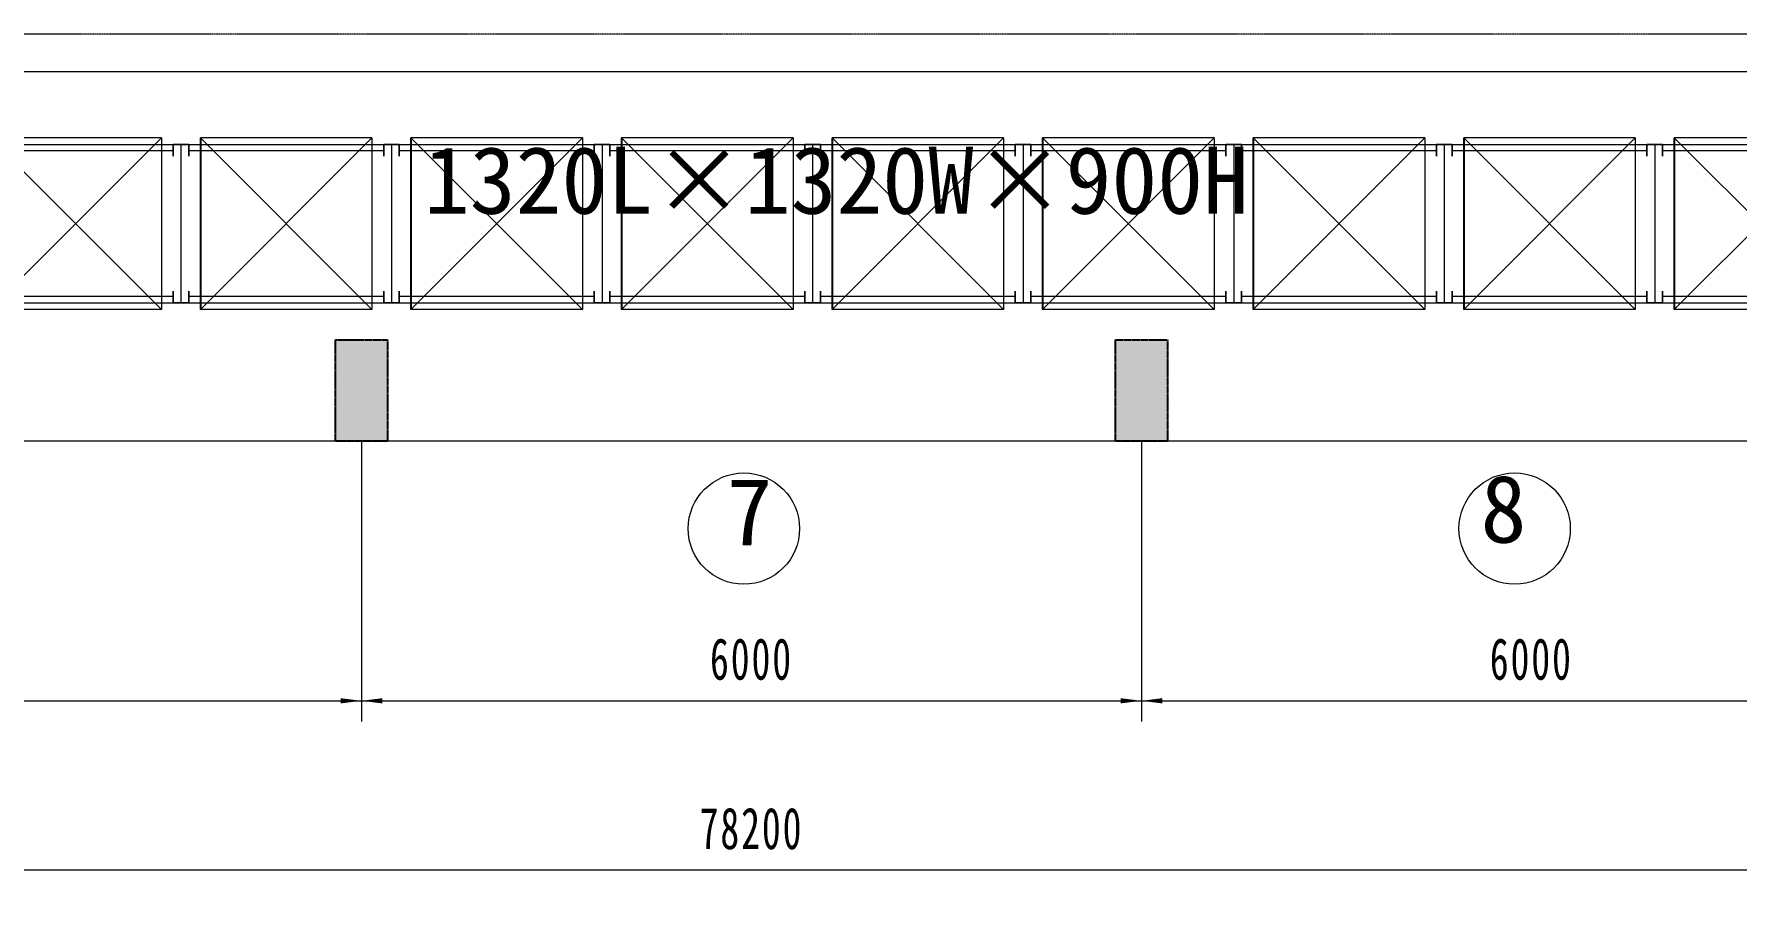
# Model space of a CAD drawing. Header units: millimetres. Extents: x -67280 to 67280, y -47520 to 47520.
# Drawn here: x -22358 to -9256, y -29434 to -22837 of the extents above; entities that cross this region are included whole.
import ezdxf

# ---------------------------------------------------------------- set-up
doc = ezdxf.new("R2010")
doc.units = ezdxf.units.MM
doc.linetypes.add('AD_LTYPE5 0 mm_1_1_1_1_1_1_1_1_1_1_1_1_1_1_1', pattern=[16, 13, -1, 1, -1])
doc.linetypes.add('点画线', pattern=[18, 12, -2, 2, -2])
doc.layers.get('0').update_dxf_attribs({"lineweight": 35})
for name, color, linetype, lineweight in [('ACADACAD05', 4, 'AD_LTYPE5 0 mm_1_1_1_1_1_1_1_1_1_1_1_1_1_1_1', 25), ('ACADloading', 57, 'Continuous', 18), ('ACADRackFrame', 5, 'Continuous', 18), ('ACAD细实线层', 3, 'Continuous', 18), ('中心线层', 1, '点画线', 18), ('尺寸线层', 4, 'Continuous', 18)]:
    doc.layers.add(name, color=color, linetype=linetype, lineweight=lineweight)
doc.styles.add('标准', font='', dxfattribs={"width": 0.667})
doc.styles.get('标准').set_extended_font_data('宋体')
doc.dimstyles.new('标准', dxfattribs={"dimscale": 160, "dimtxt": 2, "dimasz": 1, "dimexe": 1, "dimexo": 0, "dimgap": 1, "dimtad": 1, "dimdec": 1, "dimdsep": 46, "dimtxsty": '标准', "dimblk": '_CAXARROW', "dimcen": 0, "dimdle": 2, "dimaunit": 1, "dimadec": 0, "dimazin": 2, "dimtfac": 0.707107, "dimtdec": 3, "dimtmove": 0, "dimatfit": 3, "dimfxl": 0, "dimfrac": 2, "dimtolj": 1, "dimarcsym": 0})

# ---------------------------------------------------------------- blocks, each defined once
blk = doc.blocks.new('*X4')
at = {"layer": '尺寸线层', "linetype": 'Continuous', "lineweight": 18}
for points in [[(-55838, -29274), (-55678, -29294), (-55678, -29254)], [(22162, -29274), (22002, -29294), (22002, -29254)]]:
    blk.add_hatch(color=0, dxfattribs=at).paths.add_polyline_path(points, flags=0)
at = {"layer": '尺寸线层', "color": 0}
for p, q in [((-55838, -25972), (-55838, -29434)), ((22162, -25972), (22162, -29434))]:
    blk.add_line(p, q, dxfattribs=at)
at = {"layer": '尺寸线层', "color": 0, "linetype": 'Continuous', "lineweight": 18}
blk.add_line((22162, -29274), (-55838, -29274), dxfattribs=at)
at = {"layer": '尺寸线层', "color": 0, "insert": (-16838, -28954), "char_height": 320, "width": 1570.44, "attachment_point": 5, "line_spacing_factor": 1.15057, "style": '标准'}
blk.add_mtext('\\T1.1;78200', dxfattribs=at)
blk = doc.blocks.new('_CAXARROW')
blk.add_hatch(color=0).paths.add_polyline_path([(0, 0), (-1, 0.125), (-1, -0.125)], flags=0)
blk = doc.blocks.new('*X161')
at = {"layer": 'ACADloading', "color": 3, "linetype": 'Continuous', "lineweight": 18}
for p, q in [((1530, 0), (210, 0)), ((210, 0), (210, -1320)), ((210, 0), (210, -1320)), ((210, 0), (210, -1320)), ((210, 0), (210, -1320)), ((210, -1320), (210, 0)), ((210, -1320), (210, 0)), ((210, -1320), (210, 0)), ((210, -1320), (1530, 0)), ((1530, -1320), (210, 0)), ((1530, 0), (1530, -1320)), ((210, -820), (210, -1280)), ((210, -820), (210, -1280)), ((1530, -1320), (210, -1320)), ((1490, -1320), (250, -1320))]:
    blk.add_line(p, q, dxfattribs=at)
at = {"layer": 'ACADloading', "color": 3, "linetype": 'Continuous', "lineweight": 25}
blk.add_line((210, 0), (210, -1320), dxfattribs=at)
at = {"layer": 'ACADloading', "linetype": 'Continuous', "lineweight": 18}
for p, q in [((1530, 0), (250, 0)), ((1530, 0), (250, 0)), ((1530, 0), (250, 0)), ((1490, -1320), (250, -1320)), ((1490, -1320), (250, -1320))]:
    blk.add_line(p, q, dxfattribs=at)
at = {"layer": 'ACADloading', "color": 5, "linetype": 'Continuous', "lineweight": 18}
blk.add_line((1530, 0), (1530, -1320), dxfattribs=at)
blk.add_line((1530, 0), (1530, -1320), dxfattribs=at)
blk.add_line((1530, 0), (1530, -1320), dxfattribs=at)
blk.add_line((1530, 0), (1530, -1320), dxfattribs=at)
blk.add_line((1530, 0), (1530, -1320), dxfattribs=at)
blk.add_line((1530, 0), (1530, -1320), dxfattribs=at)
at = {"layer": 'ACADRackFrame', "linetype": 'Continuous', "lineweight": 18}
for p, q in [((120, -50), (1620, -50)), ((1620, -100), (120, -100)), ((1620, -1220), (120, -1220)), ((120, -1270), (1620, -1270))]:
    blk.add_line(p, q, dxfattribs=at)
for points in [[(120, -140), (120, -50), (0, -50), (0, -140)], [(60, -50), (60, -1270)], [(1620, -140), (1620, -50), (1740, -50), (1740, -140)], [(1680, -50), (1680, -1270)], [(120, -1180), (120, -1270), (0, -1270), (0, -1180)], [(1620, -1180), (1620, -1270), (1740, -1270), (1740, -1180)]]:
    blk.add_lwpolyline(points, dxfattribs=at)
blk = doc.blocks.new('*X162')
at = {"layer": 'ACADloading', "color": 3, "linetype": 'Continuous', "lineweight": 18}
for p, q in [((1530, 0), (210, 0)), ((210, 0), (210, -1320)), ((210, 0), (210, -1320)), ((210, 0), (210, -1320)), ((210, 0), (210, -1320)), ((210, -1320), (210, 0)), ((210, -1320), (210, 0)), ((210, -1320), (210, 0)), ((210, -1320), (1530, 0)), ((1530, -1320), (210, 0)), ((1530, 0), (1530, -1320)), ((210, -820), (210, -1280)), ((210, -820), (210, -1280)), ((1530, -1320), (210, -1320)), ((1490, -1320), (250, -1320))]:
    blk.add_line(p, q, dxfattribs=at)
at = {"layer": 'ACADloading', "color": 3, "linetype": 'Continuous', "lineweight": 25}
blk.add_line((210, 0), (210, -1320), dxfattribs=at)
at = {"layer": 'ACADloading', "linetype": 'Continuous', "lineweight": 18}
for p, q in [((1530, 0), (250, 0)), ((1530, 0), (250, 0)), ((1530, 0), (250, 0)), ((1490, -1320), (250, -1320)), ((1490, -1320), (250, -1320))]:
    blk.add_line(p, q, dxfattribs=at)
at = {"layer": 'ACADloading', "color": 5, "linetype": 'Continuous', "lineweight": 18}
blk.add_line((1530, 0), (1530, -1320), dxfattribs=at)
blk.add_line((1530, 0), (1530, -1320), dxfattribs=at)
blk.add_line((1530, 0), (1530, -1320), dxfattribs=at)
blk.add_line((1530, 0), (1530, -1320), dxfattribs=at)
blk.add_line((1530, 0), (1530, -1320), dxfattribs=at)
blk.add_line((1530, 0), (1530, -1320), dxfattribs=at)
at = {"layer": 'ACADRackFrame', "linetype": 'Continuous', "lineweight": 18}
for p, q in [((120, -50), (1620, -50)), ((1620, -100), (120, -100)), ((1620, -1220), (120, -1220)), ((120, -1270), (1620, -1270))]:
    blk.add_line(p, q, dxfattribs=at)
for points in [[(120, -140), (120, -50), (0, -50), (0, -140)], [(60, -50), (60, -1270)], [(1620, -140), (1620, -50), (1740, -50), (1740, -140)], [(1680, -50), (1680, -1270)], [(120, -1180), (120, -1270), (0, -1270), (0, -1180)], [(1620, -1180), (1620, -1270), (1740, -1270), (1740, -1180)]]:
    blk.add_lwpolyline(points, dxfattribs=at)
blk = doc.blocks.new('*X163')
at = {"layer": 'ACADloading', "color": 3, "linetype": 'Continuous', "lineweight": 18}
for p, q in [((1530, 0), (210, 0)), ((210, 0), (210, -1320)), ((210, 0), (210, -1320)), ((210, 0), (210, -1320)), ((210, 0), (210, -1320)), ((210, -1320), (210, 0)), ((210, -1320), (210, 0)), ((210, -1320), (210, 0)), ((210, -1320), (1530, 0)), ((1530, -1320), (210, 0)), ((1530, 0), (1530, -1320)), ((210, -820), (210, -1280)), ((210, -820), (210, -1280)), ((1530, -1320), (210, -1320)), ((1490, -1320), (250, -1320))]:
    blk.add_line(p, q, dxfattribs=at)
at = {"layer": 'ACADloading', "color": 3, "linetype": 'Continuous', "lineweight": 25}
blk.add_line((210, 0), (210, -1320), dxfattribs=at)
at = {"layer": 'ACADloading', "linetype": 'Continuous', "lineweight": 18}
for p, q in [((1530, 0), (250, 0)), ((1530, 0), (250, 0)), ((1530, 0), (250, 0)), ((1490, -1320), (250, -1320)), ((1490, -1320), (250, -1320))]:
    blk.add_line(p, q, dxfattribs=at)
at = {"layer": 'ACADloading', "color": 5, "linetype": 'Continuous', "lineweight": 18}
blk.add_line((1530, 0), (1530, -1320), dxfattribs=at)
blk.add_line((1530, 0), (1530, -1320), dxfattribs=at)
blk.add_line((1530, 0), (1530, -1320), dxfattribs=at)
blk.add_line((1530, 0), (1530, -1320), dxfattribs=at)
blk.add_line((1530, 0), (1530, -1320), dxfattribs=at)
blk.add_line((1530, 0), (1530, -1320), dxfattribs=at)
at = {"layer": 'ACADRackFrame', "linetype": 'Continuous', "lineweight": 18}
for p, q in [((120, -50), (1620, -50)), ((1620, -100), (120, -100)), ((1620, -1220), (120, -1220)), ((120, -1270), (1620, -1270))]:
    blk.add_line(p, q, dxfattribs=at)
for points in [[(120, -140), (120, -50), (0, -50), (0, -140)], [(60, -50), (60, -1270)], [(1620, -140), (1620, -50), (1740, -50), (1740, -140)], [(1680, -50), (1680, -1270)], [(120, -1180), (120, -1270), (0, -1270), (0, -1180)], [(1620, -1180), (1620, -1270), (1740, -1270), (1740, -1180)]]:
    blk.add_lwpolyline(points, dxfattribs=at)
blk = doc.blocks.new('*X164')
at = {"layer": 'ACADloading', "color": 3, "linetype": 'Continuous', "lineweight": 18}
for p, q in [((1530, 0), (210, 0)), ((210, 0), (210, -1320)), ((210, 0), (210, -1320)), ((210, 0), (210, -1320)), ((210, 0), (210, -1320)), ((210, -1320), (210, 0)), ((210, -1320), (210, 0)), ((210, -1320), (210, 0)), ((210, -1320), (1530, 0)), ((1530, -1320), (210, 0)), ((1530, 0), (1530, -1320)), ((210, -820), (210, -1280)), ((210, -820), (210, -1280)), ((1530, -1320), (210, -1320)), ((1490, -1320), (250, -1320))]:
    blk.add_line(p, q, dxfattribs=at)
at = {"layer": 'ACADloading', "color": 3, "linetype": 'Continuous', "lineweight": 25}
blk.add_line((210, 0), (210, -1320), dxfattribs=at)
at = {"layer": 'ACADloading', "linetype": 'Continuous', "lineweight": 18}
for p, q in [((1530, 0), (250, 0)), ((1530, 0), (250, 0)), ((1530, 0), (250, 0)), ((1490, -1320), (250, -1320)), ((1490, -1320), (250, -1320))]:
    blk.add_line(p, q, dxfattribs=at)
at = {"layer": 'ACADloading', "color": 5, "linetype": 'Continuous', "lineweight": 18}
blk.add_line((1530, 0), (1530, -1320), dxfattribs=at)
blk.add_line((1530, 0), (1530, -1320), dxfattribs=at)
blk.add_line((1530, 0), (1530, -1320), dxfattribs=at)
blk.add_line((1530, 0), (1530, -1320), dxfattribs=at)
blk.add_line((1530, 0), (1530, -1320), dxfattribs=at)
blk.add_line((1530, 0), (1530, -1320), dxfattribs=at)
at = {"layer": 'ACADRackFrame', "linetype": 'Continuous', "lineweight": 18}
for p, q in [((120, -50), (1620, -50)), ((1620, -100), (120, -100)), ((1620, -1220), (120, -1220)), ((120, -1270), (1620, -1270))]:
    blk.add_line(p, q, dxfattribs=at)
for points in [[(120, -140), (120, -50), (0, -50), (0, -140)], [(60, -50), (60, -1270)], [(1620, -140), (1620, -50), (1740, -50), (1740, -140)], [(1680, -50), (1680, -1270)], [(120, -1180), (120, -1270), (0, -1270), (0, -1180)], [(1620, -1180), (1620, -1270), (1740, -1270), (1740, -1180)]]:
    blk.add_lwpolyline(points, dxfattribs=at)
blk = doc.blocks.new('*X165')
at = {"layer": 'ACADloading', "color": 3, "linetype": 'Continuous', "lineweight": 18}
for p, q in [((1530, 0), (210, 0)), ((210, 0), (210, -1320)), ((210, 0), (210, -1320)), ((210, 0), (210, -1320)), ((210, 0), (210, -1320)), ((210, -1320), (210, 0)), ((210, -1320), (210, 0)), ((210, -1320), (210, 0)), ((210, -1320), (1530, 0)), ((1530, -1320), (210, 0)), ((1530, 0), (1530, -1320)), ((210, -820), (210, -1280)), ((210, -820), (210, -1280)), ((1530, -1320), (210, -1320)), ((1490, -1320), (250, -1320))]:
    blk.add_line(p, q, dxfattribs=at)
at = {"layer": 'ACADloading', "color": 3, "linetype": 'Continuous', "lineweight": 25}
blk.add_line((210, 0), (210, -1320), dxfattribs=at)
at = {"layer": 'ACADloading', "linetype": 'Continuous', "lineweight": 18}
for p, q in [((1530, 0), (250, 0)), ((1530, 0), (250, 0)), ((1530, 0), (250, 0)), ((1490, -1320), (250, -1320)), ((1490, -1320), (250, -1320))]:
    blk.add_line(p, q, dxfattribs=at)
at = {"layer": 'ACADloading', "color": 5, "linetype": 'Continuous', "lineweight": 18}
blk.add_line((1530, 0), (1530, -1320), dxfattribs=at)
blk.add_line((1530, 0), (1530, -1320), dxfattribs=at)
blk.add_line((1530, 0), (1530, -1320), dxfattribs=at)
blk.add_line((1530, 0), (1530, -1320), dxfattribs=at)
blk.add_line((1530, 0), (1530, -1320), dxfattribs=at)
blk.add_line((1530, 0), (1530, -1320), dxfattribs=at)
at = {"layer": 'ACADRackFrame', "linetype": 'Continuous', "lineweight": 18}
for p, q in [((120, -50), (1620, -50)), ((1620, -100), (120, -100)), ((1620, -1220), (120, -1220)), ((120, -1270), (1620, -1270))]:
    blk.add_line(p, q, dxfattribs=at)
for points in [[(120, -140), (120, -50), (0, -50), (0, -140)], [(60, -50), (60, -1270)], [(1620, -140), (1620, -50), (1740, -50), (1740, -140)], [(1680, -50), (1680, -1270)], [(120, -1180), (120, -1270), (0, -1270), (0, -1180)], [(1620, -1180), (1620, -1270), (1740, -1270), (1740, -1180)]]:
    blk.add_lwpolyline(points, dxfattribs=at)
blk = doc.blocks.new('*X166')
at = {"layer": 'ACADloading', "color": 3, "linetype": 'Continuous', "lineweight": 18}
for p, q in [((1530, 0), (210, 0)), ((210, 0), (210, -1320)), ((210, 0), (210, -1320)), ((210, 0), (210, -1320)), ((210, 0), (210, -1320)), ((210, -1320), (210, 0)), ((210, -1320), (210, 0)), ((210, -1320), (210, 0)), ((210, -1320), (1530, 0)), ((1530, -1320), (210, 0)), ((1530, 0), (1530, -1320)), ((210, -820), (210, -1280)), ((210, -820), (210, -1280)), ((1530, -1320), (210, -1320)), ((1490, -1320), (250, -1320))]:
    blk.add_line(p, q, dxfattribs=at)
at = {"layer": 'ACADloading', "color": 3, "linetype": 'Continuous', "lineweight": 25}
blk.add_line((210, 0), (210, -1320), dxfattribs=at)
at = {"layer": 'ACADloading', "linetype": 'Continuous', "lineweight": 18}
for p, q in [((1530, 0), (250, 0)), ((1530, 0), (250, 0)), ((1530, 0), (250, 0)), ((1490, -1320), (250, -1320)), ((1490, -1320), (250, -1320))]:
    blk.add_line(p, q, dxfattribs=at)
at = {"layer": 'ACADloading', "color": 5, "linetype": 'Continuous', "lineweight": 18}
blk.add_line((1530, 0), (1530, -1320), dxfattribs=at)
blk.add_line((1530, 0), (1530, -1320), dxfattribs=at)
blk.add_line((1530, 0), (1530, -1320), dxfattribs=at)
blk.add_line((1530, 0), (1530, -1320), dxfattribs=at)
blk.add_line((1530, 0), (1530, -1320), dxfattribs=at)
blk.add_line((1530, 0), (1530, -1320), dxfattribs=at)
at = {"layer": 'ACADRackFrame', "linetype": 'Continuous', "lineweight": 18}
for p, q in [((120, -50), (1620, -50)), ((1620, -100), (120, -100)), ((1620, -1220), (120, -1220)), ((120, -1270), (1620, -1270))]:
    blk.add_line(p, q, dxfattribs=at)
for points in [[(120, -140), (120, -50), (0, -50), (0, -140)], [(60, -50), (60, -1270)], [(1620, -140), (1620, -50), (1740, -50), (1740, -140)], [(1680, -50), (1680, -1270)], [(120, -1180), (120, -1270), (0, -1270), (0, -1180)], [(1620, -1180), (1620, -1270), (1740, -1270), (1740, -1180)]]:
    blk.add_lwpolyline(points, dxfattribs=at)
blk = doc.blocks.new('*X167')
at = {"layer": 'ACADloading', "color": 3, "linetype": 'Continuous', "lineweight": 18}
for p, q in [((1530, 0), (210, 0)), ((210, 0), (210, -1320)), ((210, 0), (210, -1320)), ((210, 0), (210, -1320)), ((210, 0), (210, -1320)), ((210, -1320), (210, 0)), ((210, -1320), (210, 0)), ((210, -1320), (210, 0)), ((210, -1320), (1530, 0)), ((1530, -1320), (210, 0)), ((1530, 0), (1530, -1320)), ((210, -820), (210, -1280)), ((210, -820), (210, -1280)), ((1530, -1320), (210, -1320)), ((1490, -1320), (250, -1320))]:
    blk.add_line(p, q, dxfattribs=at)
at = {"layer": 'ACADloading', "color": 3, "linetype": 'Continuous', "lineweight": 25}
blk.add_line((210, 0), (210, -1320), dxfattribs=at)
at = {"layer": 'ACADloading', "linetype": 'Continuous', "lineweight": 18}
for p, q in [((1530, 0), (250, 0)), ((1530, 0), (250, 0)), ((1530, 0), (250, 0)), ((1490, -1320), (250, -1320)), ((1490, -1320), (250, -1320))]:
    blk.add_line(p, q, dxfattribs=at)
at = {"layer": 'ACADloading', "color": 5, "linetype": 'Continuous', "lineweight": 18}
blk.add_line((1530, 0), (1530, -1320), dxfattribs=at)
blk.add_line((1530, 0), (1530, -1320), dxfattribs=at)
blk.add_line((1530, 0), (1530, -1320), dxfattribs=at)
blk.add_line((1530, 0), (1530, -1320), dxfattribs=at)
blk.add_line((1530, 0), (1530, -1320), dxfattribs=at)
blk.add_line((1530, 0), (1530, -1320), dxfattribs=at)
at = {"layer": 'ACADRackFrame', "linetype": 'Continuous', "lineweight": 18}
for p, q in [((120, -50), (1620, -50)), ((1620, -100), (120, -100)), ((1620, -1220), (120, -1220)), ((120, -1270), (1620, -1270))]:
    blk.add_line(p, q, dxfattribs=at)
for points in [[(120, -140), (120, -50), (0, -50), (0, -140)], [(60, -50), (60, -1270)], [(1620, -140), (1620, -50), (1740, -50), (1740, -140)], [(1680, -50), (1680, -1270)], [(120, -1180), (120, -1270), (0, -1270), (0, -1180)], [(1620, -1180), (1620, -1270), (1740, -1270), (1740, -1180)]]:
    blk.add_lwpolyline(points, dxfattribs=at)
blk = doc.blocks.new('*X168')
at = {"layer": 'ACADloading', "color": 3, "linetype": 'Continuous', "lineweight": 18}
for p, q in [((1530, 0), (210, 0)), ((210, 0), (210, -1320)), ((210, 0), (210, -1320)), ((210, 0), (210, -1320)), ((210, 0), (210, -1320)), ((210, -1320), (210, 0)), ((210, -1320), (210, 0)), ((210, -1320), (210, 0)), ((210, -1320), (1530, 0)), ((1530, -1320), (210, 0)), ((1530, 0), (1530, -1320)), ((210, -820), (210, -1280)), ((210, -820), (210, -1280)), ((1530, -1320), (210, -1320)), ((1490, -1320), (250, -1320))]:
    blk.add_line(p, q, dxfattribs=at)
at = {"layer": 'ACADloading', "color": 3, "linetype": 'Continuous', "lineweight": 25}
blk.add_line((210, 0), (210, -1320), dxfattribs=at)
at = {"layer": 'ACADloading', "linetype": 'Continuous', "lineweight": 18}
for p, q in [((1530, 0), (250, 0)), ((1530, 0), (250, 0)), ((1530, 0), (250, 0)), ((1490, -1320), (250, -1320)), ((1490, -1320), (250, -1320))]:
    blk.add_line(p, q, dxfattribs=at)
at = {"layer": 'ACADloading', "color": 5, "linetype": 'Continuous', "lineweight": 18}
blk.add_line((1530, 0), (1530, -1320), dxfattribs=at)
blk.add_line((1530, 0), (1530, -1320), dxfattribs=at)
blk.add_line((1530, 0), (1530, -1320), dxfattribs=at)
blk.add_line((1530, 0), (1530, -1320), dxfattribs=at)
blk.add_line((1530, 0), (1530, -1320), dxfattribs=at)
blk.add_line((1530, 0), (1530, -1320), dxfattribs=at)
at = {"layer": 'ACADRackFrame', "linetype": 'Continuous', "lineweight": 18}
for p, q in [((120, -50), (1620, -50)), ((1620, -100), (120, -100)), ((1620, -1220), (120, -1220)), ((120, -1270), (1620, -1270))]:
    blk.add_line(p, q, dxfattribs=at)
for points in [[(120, -140), (120, -50), (0, -50), (0, -140)], [(60, -50), (60, -1270)], [(1620, -140), (1620, -50), (1740, -50), (1740, -140)], [(1680, -50), (1680, -1270)], [(120, -1180), (120, -1270), (0, -1270), (0, -1180)], [(1620, -1180), (1620, -1270), (1740, -1270), (1740, -1180)]]:
    blk.add_lwpolyline(points, dxfattribs=at)
blk = doc.blocks.new('*X169')
at = {"layer": 'ACADloading', "color": 3, "linetype": 'Continuous', "lineweight": 18}
for p, q in [((1530, 0), (210, 0)), ((210, 0), (210, -1320)), ((210, 0), (210, -1320)), ((210, 0), (210, -1320)), ((210, 0), (210, -1320)), ((210, -1320), (210, 0)), ((210, -1320), (210, 0)), ((210, -1320), (210, 0)), ((210, -1320), (1530, 0)), ((1530, -1320), (210, 0)), ((1530, 0), (1530, -1320)), ((210, -820), (210, -1280)), ((210, -820), (210, -1280)), ((1530, -1320), (210, -1320)), ((1490, -1320), (250, -1320))]:
    blk.add_line(p, q, dxfattribs=at)
at = {"layer": 'ACADloading', "color": 3, "linetype": 'Continuous', "lineweight": 25}
blk.add_line((210, 0), (210, -1320), dxfattribs=at)
at = {"layer": 'ACADloading', "linetype": 'Continuous', "lineweight": 18}
for p, q in [((1530, 0), (250, 0)), ((1530, 0), (250, 0)), ((1530, 0), (250, 0)), ((1490, -1320), (250, -1320)), ((1490, -1320), (250, -1320))]:
    blk.add_line(p, q, dxfattribs=at)
at = {"layer": 'ACADloading', "color": 5, "linetype": 'Continuous', "lineweight": 18}
blk.add_line((1530, 0), (1530, -1320), dxfattribs=at)
blk.add_line((1530, 0), (1530, -1320), dxfattribs=at)
blk.add_line((1530, 0), (1530, -1320), dxfattribs=at)
blk.add_line((1530, 0), (1530, -1320), dxfattribs=at)
blk.add_line((1530, 0), (1530, -1320), dxfattribs=at)
blk.add_line((1530, 0), (1530, -1320), dxfattribs=at)
at = {"layer": 'ACADRackFrame', "linetype": 'Continuous', "lineweight": 18}
for p, q in [((120, -50), (1620, -50)), ((1620, -100), (120, -100)), ((1620, -1220), (120, -1220)), ((120, -1270), (1620, -1270))]:
    blk.add_line(p, q, dxfattribs=at)
for points in [[(120, -140), (120, -50), (0, -50), (0, -140)], [(60, -50), (60, -1270)], [(1620, -140), (1620, -50), (1740, -50), (1740, -140)], [(1680, -50), (1680, -1270)], [(120, -1180), (120, -1270), (0, -1270), (0, -1180)], [(1620, -1180), (1620, -1270), (1740, -1270), (1740, -1180)]]:
    blk.add_lwpolyline(points, dxfattribs=at)
blk = doc.blocks.new('*X456')
at = {"layer": '尺寸线层', "linetype": 'Continuous', "lineweight": 18}
for points in [[(-25838, -27970), (-25678, -27950), (-25678, -27990)], [(-19838, -27970), (-19998, -27950), (-19998, -27990)]]:
    blk.add_hatch(color=0, dxfattribs=at).paths.add_polyline_path(points, flags=0)
at = {"layer": '尺寸线层', "color": 0}
for p, q in [((-25838, -25972), (-25838, -28130)), ((-19838, -25972), (-19838, -28130))]:
    blk.add_line(p, q, dxfattribs=at)
at = {"layer": '尺寸线层', "color": 0, "linetype": 'Continuous', "lineweight": 18}
blk.add_line((-25838, -27970), (-19838, -27970), dxfattribs=at)
at = {"layer": '尺寸线层', "color": 0, "insert": (-22838, -27650), "char_height": 320, "width": 1246.02, "attachment_point": 5, "line_spacing_factor": 1.15057, "style": '标准'}
blk.add_mtext('\\T1.1;6000', dxfattribs=at)
blk = doc.blocks.new('*X458')
at = {"layer": '尺寸线层', "linetype": 'Continuous', "lineweight": 18}
for points in [[(-19838, -27970), (-19678, -27950), (-19678, -27990)], [(-13838, -27970), (-13998, -27950), (-13998, -27990)]]:
    blk.add_hatch(color=0, dxfattribs=at).paths.add_polyline_path(points, flags=0)
at = {"layer": '尺寸线层', "color": 0}
for p, q in [((-19838, -25972), (-19838, -28130)), ((-13838, -25972), (-13838, -28130))]:
    blk.add_line(p, q, dxfattribs=at)
at = {"layer": '尺寸线层', "color": 0, "linetype": 'Continuous', "lineweight": 18}
blk.add_line((-19838, -27970), (-13838, -27970), dxfattribs=at)
at = {"layer": '尺寸线层', "color": 0, "insert": (-16838, -27650), "char_height": 320, "width": 1246.02, "attachment_point": 5, "line_spacing_factor": 1.15057, "style": '标准'}
blk.add_mtext('\\T1.1;6000', dxfattribs=at)
blk = doc.blocks.new('*X460')
at = {"layer": '尺寸线层', "linetype": 'Continuous', "lineweight": 18}
for points in [[(-13838, -27970), (-13678, -27950), (-13678, -27990)], [(-7838, -27970), (-7998, -27950), (-7998, -27990)]]:
    blk.add_hatch(color=0, dxfattribs=at).paths.add_polyline_path(points, flags=0)
at = {"layer": '尺寸线层', "color": 0}
for p, q in [((-13838, -25972), (-13838, -28130)), ((-7838, -25972), (-7838, -28130))]:
    blk.add_line(p, q, dxfattribs=at)
at = {"layer": '尺寸线层', "color": 0, "linetype": 'Continuous', "lineweight": 18}
blk.add_line((-13838, -27970), (-7838, -27970), dxfattribs=at)
at = {"layer": '尺寸线层', "color": 0, "insert": (-10838, -27650), "char_height": 320, "width": 1246.02, "attachment_point": 5, "line_spacing_factor": 1.15057, "style": '标准'}
blk.add_mtext('\\T1.1;6000', dxfattribs=at)
blk = doc.blocks.new('*X477')
at = {"layer": '尺寸线层'}
h = blk.add_hatch(color=256, dxfattribs=at)
h.paths.add_polyline_path([(-200, 780), (-200, 316), (-200, 0), (0, 0), (0, 780)], flags=0)
h.paths.add_polyline_path([(0, 780), (0, 331), (0, 0), (200, 0), (200, 780)], flags=0)
at = {"layer": 'ACADACAD05', "linetype": 'AD_LTYPE5 0 mm_1_1_1_1_1_1_1_1_1_1_1_1_1_1_1', "lineweight": 25}
for p, q in [((-200, 0), (-200, 780)), ((-200, 780), (200, 780)), ((200, 780), (200, 0)), ((200, 0), (-200, 0))]:
    blk.add_line(p, q, dxfattribs=at)
blk = doc.blocks.new('*X478')
at = {"layer": '尺寸线层'}
h = blk.add_hatch(color=256, dxfattribs=at)
h.paths.add_polyline_path([(-200, 780), (-200, 316), (-200, 0), (0, 0), (0, 780)], flags=0)
h.paths.add_polyline_path([(0, 780), (0, 331), (0, 0), (200, 0), (200, 780)], flags=0)
at = {"layer": 'ACADACAD05', "linetype": 'AD_LTYPE5 0 mm_1_1_1_1_1_1_1_1_1_1_1_1_1_1_1', "lineweight": 25}
for p, q in [((-200, 0), (-200, 780)), ((-200, 780), (200, 780)), ((200, 780), (200, 0)), ((200, 0), (-200, 0))]:
    blk.add_line(p, q, dxfattribs=at)

msp = doc.modelspace()

# ---------------------------------------------------------------- linework, layer by layer
at = {"layer": '中心线层'}
for p, q in [((16027.386, -22837.309), (-46125.8, -22837.309)), ((16027.386, -22837.309), (-46125.799, -22837.309)), ((16032.015, -23127.309), (-46007.985, -23127.309))]:
    msp.add_line(p, q, dxfattribs=at)
at = {"layer": '中心线层', "linetype": '点画线', "lineweight": 18}
msp.add_line((18492.016, -23127.309), (-46007.985, -23127.309), dxfattribs=at)
at = {"layer": '尺寸线层'}
msp.add_line((22162.031, -25972.309), (-56303.389, -25972.309), dxfattribs=at)
for centre in [(-16896.568, -26644.48), (-10966.099, -26644.48)]:
    msp.add_circle(centre, 428.432, dxfattribs=at)

# ---------------------------------------------------------------- block references
at = {"layer": 'ACAD细实线层', "linetype": 'Continuous', "lineweight": 18}
for name, p in [('*X169', (-22907.963, -23637.309)), ('*X168', (-21287.963, -23637.309)), ('*X167', (-19667.963, -23637.309)), ('*X166', (-18047.963, -23637.309)), ('*X165', (-16427.963, -23637.309)), ('*X164', (-14807.963, -23637.309)), ('*X163', (-13187.963, -23637.309)), ('*X162', (-11567.963, -23637.309)), ('*X161', (-9947.963, -23637.309))]:
    msp.add_blockref(name, p, dxfattribs=at)
at = {"layer": '尺寸线层'}
for name, p in [('*X477', (-19837.969, -25972.309)), ('*X478', (-13837.969, -25972.309))]:
    msp.add_blockref(name, p, dxfattribs=at)

# ---------------------------------------------------------------- texts
at = {"layer": '尺寸线层', "attachment_point": 1, "line_spacing_factor": 1.15057}
for s, insert, char_height, width in [('\\T1.001;1320L×1320W×900H  ', (-19358.029, -23703.164), 517.86, 32185.7388), ('\\T1.001;7', (-17029.83, -26254.197), 519.63, 506.36897), ('\\T1.001;8', (-11228.37, -26232.822), 519.63, 506.36897)]:
    msp.add_mtext(s, dxfattribs=dict(at, insert=insert, char_height=char_height, width=width))

# ---------------------------------------------------------------- dimensions: what is measured, and where the dimension line sits
at = {"layer": '尺寸线层'}
dim = msp.add_linear_dim(base=(-55837.969, -29273.776), p1=(22162.031, -25972.309), p2=(-55837.969, -25972.309), text='78200', dimstyle='标准', override={"dimsah": 1, "dimtfill": 1}, dxfattribs=at)
dim.commit()
dim.dimension.update_dxf_attribs({"geometry": '*X4', "text_midpoint": (-16837.969, -29273.776)})
for base, p1, p2, picture, middle in [((-19837.969, -27970.066), (-25837.969, -25972.309), (-19837.969, -25972.309), '*X456', (-22837.969, -27970.066)), ((-7837.969, -27970.066), (-13837.969, -25972.309), (-7837.969, -25972.309), '*X460', (-10837.969, -27970.066))]:
    dim = msp.add_linear_dim(base=base, p1=p1, p2=p2, angle=0, dimstyle='标准', override={"dimsah": 1, "dimtfill": 1, "dimtzin": 8}, dxfattribs=at)
    dim.commit()
    dim.dimension.update_dxf_attribs({"geometry": picture, "text_midpoint": middle})
dim = msp.add_linear_dim(base=(-13837.969, -27970.066), p1=(-19837.969, -25972.309), p2=(-13837.969, -25972.309), dimstyle='标准', override={"dimsah": 1, "dimtfill": 1, "dimtzin": 8}, dxfattribs=at)
dim.commit()
dim.dimension.update_dxf_attribs({"geometry": '*X458', "text_midpoint": (-16837.969, -27970.066)})

doc.saveas('drawing.dxf')
